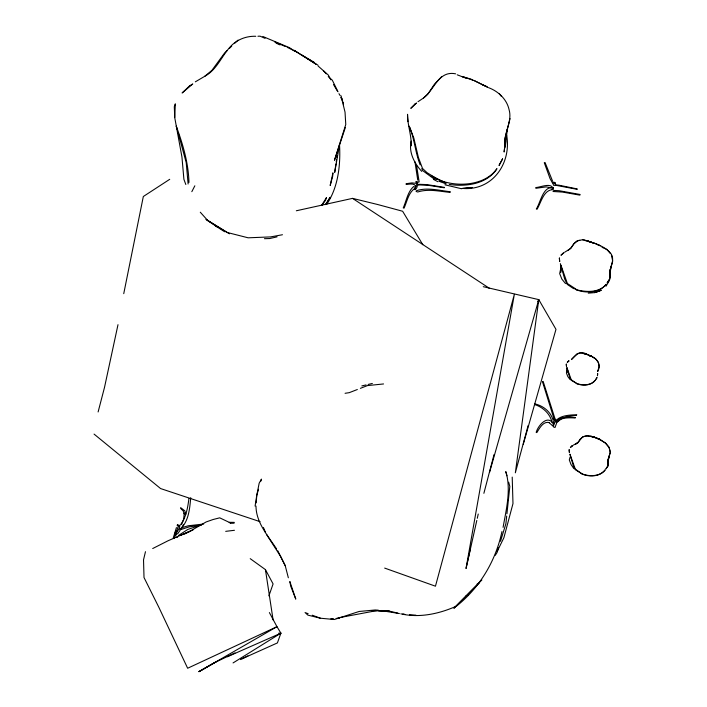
<?xml version="1.0" encoding="UTF-8"?>
<svg xmlns="http://www.w3.org/2000/svg" width="707" height="707" viewBox="0 0 707 707"><rect width="100%" height="100%" fill="white"/><g stroke="black" fill="none" stroke-linecap="round" stroke-linejoin="round"><path stroke-width="1.06" d="M608.117 459.214L607.711 466.434L608.338 459.356M611.255 266.124L609.876 273.883L610.017 270.074M174.735 117.583L175.318 103.832L174.302 106.713L174.735 117.583L181.946 157.034L183.908 179.331L185.817 184.483M505.593 141.241L505.302 146.747C502.597 134.003 512.708 122.364 509.111 109.797C506.91 99.36 498.329 91.265 488.528 87.659M609.876 273.883C609.425 267.016 615.311 260.538 611.113 253.901C605.395 246.46 595.842 243.747 587.349 240.831L593.482 243.022L583.399 239.602L577.981 240.574L573.775 243.915L570.911 248.316L564.681 252.222M411.377 143.654L411.244 145.828C411.545 135.161 407.435 124.724 407.532 114.295L407.921 121.622M190.722 497.675C189.723 508.448 188.849 520.926 180.532 528.845L179.49 529.11L178.694 526.724M606.014 286.22L609.434 280.467L609.655 277.179M600.517 439.922L594.225 437.076L590.698 436.246L598.511 438.738L605.006 442.723L608.983 447.124L610.327 451.95L608.047 461.247L609.098 455.997M255.978 506.097C256.128 522.694 267.988 535.791 276.614 548.986M256.217 502.871L256.765 495.333L259.177 483.173L261.466 479.116L260.874 481.14M561.022 269.128L560.731 272.363L560.492 264.4M411.147 141.082C408.522 152.252 414.32 163.29 421.708 171.377M506.698 516.03L505.894 523.71L500.485 541.297M506.928 513.839L509.818 486.416L508.66 482.165M610.168 270.136L610.353 275.058L609.434 280.467L610.185 273.432L609.841 276.676M608.011 464.225L608.285 461.662L607.711 466.434M553.678 425.119L553.484 426.931L555.013 427.505L556.78 422.618L561.146 418.933M609.434 280.467L610.088 270.189L612.456 262.173M507.308 129.31L505.302 146.747L505.054 138.174L510.065 118.564M188.91 498.621C187.762 507.653 186.153 517.188 180.594 524.682M483.27 286.688L538.778 299.635L515.341 472.806L528.12 425.561M335.931 163.98L334.694 172.393L339.448 145.271M336.249 161.885L336.559 159.782M336.868 157.679L337.177 155.575M255.086 506.079L256.765 495.333L258.523 489.253M476.81 520.432L466.054 568.366L514.351 294.306L435.459 586.2L384.67 568.092M123.743 293.67L143.327 196.511L169.724 179.313M560.898 267.838L559.679 273.627L561.888 279.159L565.529 283.587M117.998 324.672L104.512 387.374L98.114 411.96M466.054 568.366L470.305 549.127M477.287 518.302L478.241 514.042M145.474 551.69L143.521 559.847L144.016 577.539L158.854 607.313L187.647 668.248L276.967 626.685L280.9 633.172L277.4 642.928L241.935 658.844M567.261 369.522L566.431 372.96L567.809 376.539L570.081 379.562M494.052 454.539L483.871 493.318M608.206 459.02L610.247 452.48L609.204 447.672L605.766 443.262L601.392 440.479M501.961 531.531C495.784 560.669 479.92 587.526 456.528 606.111C439.294 613.835 419.384 618.174 400.816 613.826M503.084 527.36C506.265 509.305 511.205 490.092 505.973 472.002M570.098 457.022L569.303 459.912L571.026 464.534L573.863 468.626M555.083 183.396L555.313 182.6L553.457 182.123L553.236 182.919L555.083 183.396L555.552 185.252L577.124 189.317M489.518 472.462L538.778 299.635L555.976 329.338L523.26 444.296M173.259 537.921L176.423 527.555M174.249 538.487L175.23 535.19M555.463 419.861L555.684 419.136L553.908 418.685L553.696 419.41L555.463 419.861L555.905 421.566L556.745 421.946C561.491 417.157 569.055 417.749 575.268 417.943M498.576 547.501L496.986 552.671L495.227 555.357M553.864 424.492C556.877 415.327 568.711 415.018 576.753 414.753M345.387 127.401L334.482 160.268L345.767 124.512L345.034 112.139L341.004 95.728M268.899 595.877L273.088 583.938L265.434 569.621L250.225 558.663M415.389 187.514L415.813 185.685L415.866 186.498C414.567 182.706 409.132 184.315 406.118 184.474M403.237 207.92C406.437 200.868 407.63 191.65 413.736 186.498L415.566 187.7L415.097 189.715L414.01 189.052C408.248 193.524 406.985 201.875 403.989 208.229M176.423 531.478C176.609 528.164 174.7 533.476 174.921 534.907L175.972 535.261L177.634 527.599M536.33 208.998C540.36 202.918 543.109 185.782 552.892 187.832L552.512 189.67C543.489 190.183 541.005 202.785 537.02 209.299M419.074 184.288L417.651 185.084L417.103 183.095M181.646 524.355L183.679 519.256L184.244 513.052L184.359 513.998L183.14 510.843L180.718 508.519M497.101 551.584L503.897 537.727L512.982 503.578L512.213 477.101M536.171 432.401C538.009 425.552 548.049 413.763 553.422 424.288L553.104 426.259L548.879 422.424L549.542 422.662C543.303 420.753 539.503 428.301 536.807 432.631M191.827 191.668L194.849 185.8M182.061 527.334L183.608 524.47M537.762 301.482L538.778 299.635M325.733 204.606L330.169 197.288L325.573 204.535M179.658 527.908L176.617 532.495M321.862 204.959L326.51 197.545L325.485 200.381L321.906 205.286M181.089 528.854L177.802 533.599L176.193 534.271L176.07 533.281M326.775 204.252C338.388 187.028 340.73 164.298 339.475 143.989M441.61 76.701L434.434 84.195L427.921 94.013L423.573 97.964L418.014 101.702M481.874 579.979L453.903 608.267L479.099 582.913L477.181 583.885M226.982 50.71L224.614 52.972L211.888 70.364L204.65 76.365L195.344 81.826M229.342 48.438L231.71 46.167M234.865 43.145L238.02 40.122M423.573 97.964C434.345 89.93 438.473 70.329 455.608 73.82M178.411 535.517L187.797 529.437L199.772 525.407M204.65 76.365C217.827 69.251 222.051 54.368 232.373 44.665C238.754 38.867 247.203 35.969 255.784 36.287M567.668 250.623C571.822 248.457 573.006 243.385 576.992 240.954L579.802 240.38M184.536 534.032L193.497 529.605M233.063 662.927L280.9 633.172L278.744 633.172M152.712 548.535L168.08 540.749L189.953 531.249L206.126 521.96L213.081 519.521L219.709 517.833L230.535 522.977M216.236 661.787L198.941 671.65L214.539 662.662L234.989 652.897M198.941 671.65L276.967 626.685L269.376 612.571M573.253 445.171L578.353 442.405M240.433 659.578L247.927 655.893M227.371 656.768L280.9 633.172M535.791 187.558C540.652 187.32 551.601 182.035 553.254 188.999L552.026 189.538L551.902 188.822M180.214 535.499L189.953 531.249M552.538 425.455L553.714 424.978C553.705 414.249 544.549 405.818 534.492 403.838M466.01 595.948L467.901 595.188M357.335 389.522L349.231 392.668L345.078 393.295M360.376 388.337L367.463 385.589L383.548 383.954M563.126 417.978L567.836 416.494L576.567 415.345M588.251 293.149L594.622 292.618L601.33 290.197L595.586 292.274M594.622 292.618L600.137 290.718M308.146 613.694L305.062 612.554L307.881 615.125L320.465 618.227L334.367 619.509L359.138 611.467L375.284 609.973L378.51 610.238M277.091 236.827L269.782 238.542L264.453 238.692M361.851 385.916L366.049 384.926M368.144 384.44L372.342 383.45M296.33 210.774L352.528 198.375L377.715 204.526L402.628 211.252L422.813 244.728M535.826 188.292L546.211 186.895L550.921 187.735M377.724 610.433L338.07 617.891M406.065 183.714L411.96 182.892L415.796 183.307M282.464 234.742L270.542 236.916L248.139 237.808L227.035 232.435L205.993 219.409L229.492 233.805M332.953 618.59L330.903 618.872L333.024 618.696M175.46 537.408L177.643 537.143M225.701 531.346L234.441 530.294M461.044 188.619L472.232 187.505L461.044 188.619L444.924 184.801M462.785 188.442C492.717 190.846 511.55 163.131 506.698 135.276M201.548 525.098L189.105 526.883L181.505 529.357L180.532 528.845L182.954 527.369L188.23 525.787L203.687 524.028M336.196 618.422L339.369 618.148M590.283 356.125L591.229 356.063L583.575 353.376L586.412 354.092L587.367 354.56L580.641 352.864L577.177 353.677L571.415 359.571C575.905 355.073 579.952 349.735 587.367 354.56M257.931 36.234L260.079 36.172L265.081 38.364M230.217 523.304L234.114 523.198M229.192 522.314L234.309 522.376M378.652 610.848L389.265 611.104L397.67 613.084M371.652 610.556L389.804 611.405M402.919 614.321L405.084 614.463M409.424 614.754L415.937 615.187M381.736 610.495L389.265 611.104M575.374 417.59C569.011 417.271 560.306 415.875 555.905 421.566L555.154 421.761L554.518 420.144M450.147 192.392C439.515 191.367 428.203 188.592 417.766 191.986L416.14 191.482L416.335 190.749C427.258 187.09 439.206 190.545 450.332 191.712M380.967 610.565L399.402 613.552M402.663 614.074L404.828 614.427M446.152 183.891L439.029 181.231L441.186 181.646M449.201 184.403C465.825 187.063 487.326 184.023 496.95 168.664C483.65 187.832 449.343 188.071 431.217 175.849L445.967 182.919M444.305 187.788L429.538 185.499L418.491 184.845L419.861 184.324L426.781 184.58L444.411 187.382M579.934 195.15L562.463 192.065L553.06 191.491L553.263 190.81L554.518 190.466L559.043 190.696L580.12 194.487M577.23 188.928L558.822 185.172L555.658 184.854L553.908 185.57L550.064 178.632L544.284 162.716M595.329 437.492L600.711 439.754L598.511 438.738M582.612 239.806L592.493 242.731M474.017 80.501L487.644 87.235L474.017 80.501L462.21 76.55L471.207 79.219L472.833 80.315M597.751 438.711L600.711 439.754M260.123 521.686L160.595 488.564L94.058 434.098M312.247 615.205L320.465 618.227M534.527 404.501C542.729 407.091 550.081 413.533 551.946 422.167M457.182 74.801L466.328 78.3M262.845 36.49L289.446 47.652L295.111 51.461M593.367 242.695L599.722 245.479M591.476 356.558L589.258 355.648C596.478 356.973 601.816 364.794 597.609 371.59L599.236 366.217L598.387 362.311L595.648 358.873L592.307 357.026M482.218 84.646L486.487 86.431M602.055 247.326L606.924 249.438L610.114 253.283M274.431 41.748L285.213 46.45M287.175 47.307L296.719 51.929M276.092 43.162L280.096 44.912M587.296 354.437L591.618 356.328L589.859 355.515M597.503 244.604L600.349 245.886M180.603 507.599L184.801 510.816L185.861 514.148M437.942 181.743L433.506 179.392M302.083 55.19L314.2 62.349M214.654 225.365L224.64 231.755M318.009 65.212L294.032 50.294L315.896 64.081L307.457 58.46M352.528 198.375L489.544 288.412M217.12 226.885L208.044 220.849L200.284 212.215M328.234 76.621L332.29 80.156L338.034 91.795M318.141 66.06L328.278 75.013L330.841 79.82M323.391 70.665L326.307 73.828M416.556 183.723L417.218 186.692L416.14 188.866L414.841 189.449L414.788 188.619M499.31 93.642L501.192 96.187M277.789 550.797L285.213 565.644L288.341 577.769M266.548 534.448L280.546 556.347L285.213 565.644M337.319 90.956L333.518 84.54M338.953 93.66L340.04 95.472M341.136 97.283L342.223 99.086M552.627 181.222L545.044 162.504M340.907 97.61L342.824 101.49M560.987 265.346L567.368 283.516L575.896 289.048L573.43 288.544L567.253 284.391L564.699 279.062L560.359 263.658M420.17 164.908C415.203 152.456 414.549 138.607 409.194 126.146L413.807 137.989L418.385 157.422L422.512 168.452L427.063 172.702L438.234 179.543L433.948 178.88L422.556 170.537L421.761 168.664M263.446 527.502L265.54 532.521M554.809 418.155L543.144 381.391M553.793 418.137L542.437 381.577M177.104 129.178L176.246 126.102C182.883 144.263 188.424 162.857 188.972 182.433M178.252 133.278L186.224 162.654L188.124 183.997M505.744 471.534L506.91 475.784M611.387 254.82L612.739 261.254M416.617 165.747L419.154 181.955M414.947 161.753L417.749 180.082M265.434 569.621L273.096 619.906M343.302 102.462L343.487 104.627M553.174 187.47L553.254 188.999M566.987 368.073L567.102 372.518M332.909 173.029L332.705 176.167L330.187 185.473L332.909 173.029M597.662 373.65L597.45 375.682L597.662 373.65M504.992 144.97L504.126 151.837L504.992 144.97M177.422 524.797L177.201 525.814L179.737 526.459L179.967 525.442L177.422 524.797M569.162 449.749L569.391 452.471L569.162 449.749M566.298 364.123L566.475 366.288L566.298 364.123M559.378 258.055L559.661 261.528L559.378 258.055M416.176 181.505L415.955 182.353L417.943 182.857L418.164 182.008L416.176 181.505M502.553 158.907L499.107 165.314L502.553 158.907M609.045 279.945L607.233 282.844L609.045 279.945M596.955 377.679L595.842 379.42L596.955 377.679M607.401 466.691L606.005 468.803L607.401 466.691M580.261 439.135L578.061 442.573L575.551 444.111L577.495 442.9L582.736 436.811L587.049 435.706L595.418 437.553C590.539 435.715 584.044 434.522 580.261 439.135M606.102 284.373C599.403 293.096 585.626 293.529 576.064 289.676C585.864 292.177 599.156 293.105 606.102 284.373M595.153 380.339C591.025 385.801 582.488 386.093 576.603 383.583C582.612 385.474 590.893 385.739 595.153 380.339M605.139 469.934C600.013 476.827 589.346 477.216 582.011 473.92C589.426 476.695 599.872 476.668 605.139 469.934M414.806 104.159L410.794 108.339L416.538 103.036L414.806 104.159M571.954 445.976L570.381 447.504L572.643 445.604L571.954 445.976M568.534 361.144L567.27 362.355L569.091 360.835L568.534 361.144M189.715 85.741L182.106 92.979L192.764 83.974L189.715 85.741M563.002 253.318L560.96 255.254L563.903 252.814L563.002 253.318M576.497 383.327L571.15 380.216L569.577 376.928L566.899 367.613L571.229 379.765L576.497 383.327M581.888 473.778L575.206 469.616L573.244 465.533L569.922 454.124L575.312 469.148L581.888 473.778M295.729 598.944L290.674 586.032L289.852 581.525L295.729 598.944"/></g></svg>
